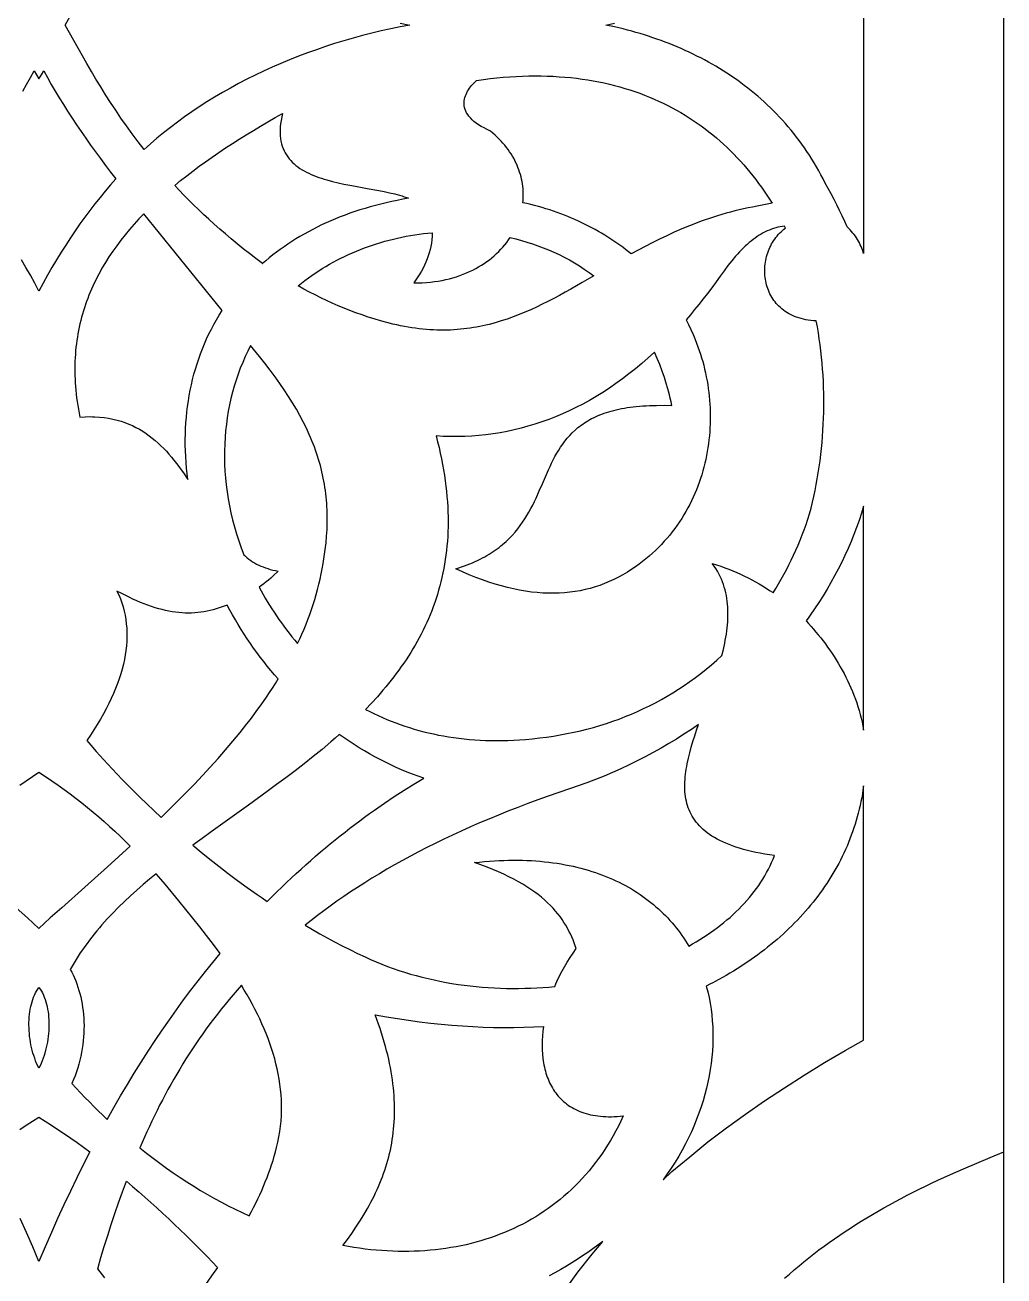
# Model space of a CAD drawing. Extents: x -93 to -15, y -116 to 130.
# Drawn here: x -54.6 to -14.7, y -43.8 to 7.3 of the extents above; entities that cross this region are included whole.
import ezdxf

# ---------------------------------------------------------------- set-up
doc = ezdxf.new("R2010")
doc.units = 0
doc.header["$MEASUREMENT"] = 0
doc.layers.add('LAYER_1', color=18, linetype='CONTINUOUS')

msp = doc.modelspace()

# ---------------------------------------------------------------- linework, layer by layer
at = {"layer": 'LAYER_1'}
for points in [[(-93.406, -115.733), (-14.697, -115.733), (-14.697, 130.253), (-93.406, 130.253)], [(-24.149, -0.01), (-24.754, -0.126), (-24.942, -0.161), (-25.127, -0.198), (-25.31, -0.238), (-25.491, -0.279), (-25.67, -0.323), (-25.847, -0.369), (-26.022, -0.417), (-26.196, -0.467), (-26.367, -0.518), (-26.536, -0.572), (-26.704, -0.627), (-26.87, -0.684), (-27.034, -0.742), (-27.197, -0.802), (-27.518, -0.927), (-27.832, -1.056), (-28.141, -1.191), (-28.444, -1.33), (-28.742, -1.473), (-29.035, -1.619), (-29.324, -1.768), (-29.608, -1.92), (-29.889, -2.073), (-30.003, -1.982), (-30.118, -1.892), (-30.235, -1.804), (-30.354, -1.717), (-30.475, -1.632), (-30.597, -1.549), (-30.72, -1.467), (-30.846, -1.387), (-30.973, -1.308), (-31.101, -1.231), (-31.232, -1.155), (-31.364, -1.081), (-31.497, -1.009), (-31.632, -0.938), (-31.768, -0.87), (-31.906, -0.802), (-32.046, -0.737), (-32.187, -0.674), (-32.33, -0.612), (-32.474, -0.552), (-32.619, -0.494), (-32.766, -0.438), (-32.914, -0.384), (-33.064, -0.331), (-33.215, -0.281), (-33.368, -0.232), (-33.522, -0.186), (-33.677, -0.141), (-33.834, -0.099), (-33.992, -0.059), (-34.151, -0.02), (-34.311, 0.016), (-34.302, 0.112), (-34.297, 0.209), (-34.294, 0.305), (-34.294, 0.402), (-34.298, 0.498), (-34.304, 0.595), (-34.314, 0.692), (-34.328, 0.788), (-34.344, 0.884), (-34.363, 0.98), (-34.386, 1.076), (-34.412, 1.171), (-34.441, 1.266), (-34.474, 1.361), (-34.51, 1.455), (-34.549, 1.549), (-34.591, 1.642), (-34.637, 1.734), (-34.685, 1.826), (-34.738, 1.917), (-34.793, 2.007), (-34.852, 2.096), (-34.914, 2.185), (-34.98, 2.272), (-35.049, 2.359), (-35.121, 2.445), (-35.197, 2.529), (-35.276, 2.612), (-35.359, 2.694), (-35.445, 2.775), (-35.534, 2.855), (-35.627, 2.933), (-35.766, 2.997), (-35.895, 3.063), (-36.013, 3.129), (-36.12, 3.196), (-36.217, 3.264), (-36.304, 3.332), (-36.382, 3.402), (-36.45, 3.471), (-36.51, 3.541), (-36.561, 3.611), (-36.604, 3.682), (-36.639, 3.752), (-36.667, 3.823), (-36.687, 3.893), (-36.7, 3.963), (-36.707, 4.032), (-36.708, 4.101), (-36.703, 4.169), (-36.692, 4.237), (-36.676, 4.304), (-36.655, 4.37), (-36.629, 4.435), (-36.6, 4.499), (-36.566, 4.561), (-36.529, 4.622), (-36.488, 4.682), (-36.445, 4.74), (-36.399, 4.797), (-36.35, 4.851), (-36.3, 4.904), (-36.248, 4.955), (-36.195, 5.004), (-35.919, 5.042), (-35.645, 5.076), (-35.375, 5.105), (-35.108, 5.13), (-34.843, 5.15), (-34.582, 5.166), (-34.323, 5.178), (-34.067, 5.185), (-33.814, 5.188), (-33.564, 5.186), (-33.317, 5.18), (-33.072, 5.17), (-32.83, 5.156), (-32.592, 5.138), (-32.356, 5.116), (-32.123, 5.089), (-31.892, 5.059), (-31.665, 5.025), (-31.44, 4.987), (-31.218, 4.945), (-30.999, 4.899), (-30.783, 4.85), (-30.569, 4.797), (-30.359, 4.74), (-30.151, 4.68), (-29.945, 4.616), (-29.743, 4.549), (-29.543, 4.478), (-29.346, 4.403), (-29.152, 4.326), (-28.961, 4.245), (-28.772, 4.16), (-28.586, 4.073), (-28.403, 3.982), (-28.223, 3.888), (-28.045, 3.791), (-27.87, 3.691), (-27.697, 3.587), (-27.528, 3.481), (-27.361, 3.372), (-27.197, 3.26), (-27.035, 3.145), (-26.876, 3.028), (-26.72, 2.907), (-26.566, 2.784), (-26.416, 2.659), (-26.267, 2.53), (-26.122, 2.399), (-25.979, 2.266), (-25.839, 2.13), (-25.701, 1.991), (-25.566, 1.85), (-25.433, 1.707), (-25.304, 1.562), (-25.177, 1.414), (-25.052, 1.264), (-24.93, 1.112), (-24.811, 0.958), (-24.694, 0.801), (-24.58, 0.643), (-24.468, 0.482), (-24.359, 0.32), (-24.253, 0.156)], [(-44.931, -2.468), (-45.199, -2.265), (-45.459, -2.063), (-45.714, -1.861), (-45.962, -1.66), (-46.204, -1.459), (-46.441, -1.259), (-46.671, -1.059), (-46.896, -0.859), (-47.116, -0.66), (-47.33, -0.461), (-47.539, -0.263), (-47.742, -0.065), (-47.941, 0.132), (-48.135, 0.329), (-48.324, 0.526), (-48.509, 0.722), (-48.267, 0.919), (-48.019, 1.114), (-47.767, 1.307), (-47.51, 1.499), (-47.248, 1.688), (-46.982, 1.876), (-46.712, 2.062), (-46.437, 2.247), (-46.158, 2.429), (-45.876, 2.61), (-45.59, 2.789), (-45.3, 2.966), (-45.007, 3.142), (-44.71, 3.316), (-44.41, 3.488), (-44.108, 3.658), (-44.142, 3.512), (-44.169, 3.371), (-44.189, 3.236), (-44.203, 3.105), (-44.21, 2.979), (-44.211, 2.858), (-44.205, 2.741), (-44.194, 2.629), (-44.176, 2.521), (-44.153, 2.418), (-44.124, 2.319), (-44.09, 2.224), (-44.05, 2.133), (-44.006, 2.046), (-43.956, 1.962), (-43.902, 1.882), (-43.843, 1.806), (-43.78, 1.733), (-43.713, 1.664), (-43.641, 1.598), (-43.566, 1.534), (-43.486, 1.474), (-43.404, 1.417), (-43.317, 1.362), (-43.228, 1.31), (-43.135, 1.261), (-43.04, 1.214), (-42.942, 1.17), (-42.841, 1.127), (-42.738, 1.087), (-42.632, 1.049), (-42.525, 1.012), (-42.415, 0.978), (-42.304, 0.945), (-42.077, 0.884), (-41.845, 0.828), (-41.609, 0.777), (-41.37, 0.729), (-41.131, 0.684), (-40.654, 0.599), (-40.189, 0.515), (-39.964, 0.471), (-39.746, 0.424), (-39.536, 0.374), (-39.336, 0.319), (-39.239, 0.29), (-39.146, 0.26), (-39.056, 0.228), (-38.969, 0.195), (-39.202, 0.154), (-39.433, 0.11), (-39.66, 0.064), (-39.884, 0.014), (-40.104, -0.039), (-40.322, -0.095), (-40.537, -0.154), (-40.748, -0.216), (-40.956, -0.28), (-41.162, -0.347), (-41.364, -0.417), (-41.564, -0.489), (-41.76, -0.564), (-41.953, -0.641), (-42.144, -0.721), (-42.332, -0.802), (-42.517, -0.89), (-42.7, -0.98), (-42.879, -1.073), (-43.056, -1.168), (-43.229, -1.265), (-43.4, -1.364), (-43.567, -1.465), (-43.731, -1.569), (-43.892, -1.674), (-44.05, -1.782), (-44.205, -1.891), (-44.357, -2.003), (-44.505, -2.117), (-44.651, -2.232), (-44.793, -2.349), (-44.931, -2.468), (-44.943, -2.46)], [(-46.58, -4.379), (-49.768, -0.436), (-49.969, -0.647), (-50.163, -0.86), (-50.351, -1.075), (-50.532, -1.293), (-50.707, -1.514), (-50.875, -1.738), (-51.036, -1.964), (-51.19, -2.193), (-51.337, -2.426), (-51.476, -2.661), (-51.543, -2.78), (-51.608, -2.9), (-51.671, -3.02), (-51.733, -3.141), (-51.792, -3.263), (-51.849, -3.386), (-51.904, -3.51), (-51.958, -3.634), (-52.009, -3.759), (-52.058, -3.886), (-52.105, -4.012), (-52.15, -4.14), (-52.193, -4.269), (-52.234, -4.399), (-52.272, -4.529), (-52.309, -4.66), (-52.343, -4.793), (-52.375, -4.926), (-52.405, -5.06), (-52.433, -5.195), (-52.458, -5.33), (-52.481, -5.467), (-52.502, -5.605), (-52.521, -5.744), (-52.537, -5.883), (-52.551, -6.024), (-52.562, -6.165), (-52.572, -6.308), (-52.578, -6.451), (-52.583, -6.596), (-52.584, -6.741), (-52.584, -6.888), (-52.581, -7.035), (-52.575, -7.184), (-52.567, -7.334), (-52.557, -7.484), (-52.543, -7.636), (-52.528, -7.789), (-52.509, -7.942), (-52.489, -8.097), (-52.465, -8.253), (-52.439, -8.41), (-52.41, -8.568), (-52.379, -8.727), (-52.168, -8.716), (-51.963, -8.712), (-51.864, -8.713), (-51.765, -8.717), (-51.573, -8.729), (-51.387, -8.748), (-51.207, -8.775), (-51.032, -8.81), (-50.862, -8.85), (-50.698, -8.898), (-50.539, -8.952), (-50.384, -9.012), (-50.235, -9.078), (-50.09, -9.149), (-49.949, -9.226), (-49.812, -9.308), (-49.68, -9.396), (-49.551, -9.488), (-49.426, -9.584), (-49.305, -9.685), (-49.187, -9.789), (-49.072, -9.898), (-48.96, -10.01), (-48.851, -10.126), (-48.745, -10.244), (-48.641, -10.366), (-48.54, -10.49), (-48.441, -10.617), (-48.344, -10.746), (-48.248, -10.876), (-48.155, -11.009), (-47.972, -11.278), (-48.001, -11.043), (-48.026, -10.808), (-48.046, -10.575), (-48.061, -10.342), (-48.071, -10.109), (-48.077, -9.878), (-48.078, -9.648), (-48.074, -9.419), (-48.066, -9.191), (-48.053, -8.964), (-48.035, -8.739), (-48.013, -8.514), (-47.986, -8.291), (-47.954, -8.07), (-47.918, -7.849), (-47.876, -7.631), (-47.831, -7.414), (-47.78, -7.198), (-47.725, -6.984), (-47.665, -6.772), (-47.6, -6.561), (-47.531, -6.353), (-47.457, -6.146), (-47.378, -5.941), (-47.295, -5.738), (-47.207, -5.538), (-47.114, -5.339), (-47.016, -5.143), (-46.914, -4.948), (-46.807, -4.756), (-46.696, -4.566)], [(-28.236, -8.257), (-28.268, -8.109), (-28.301, -7.963), (-28.336, -7.819), (-28.373, -7.676), (-28.411, -7.535), (-28.452, -7.395), (-28.537, -7.12), (-28.628, -6.851), (-28.725, -6.589), (-28.829, -6.333), (-28.937, -6.083), (-29.196, -6.318), (-29.457, -6.544), (-29.719, -6.761), (-29.983, -6.97), (-30.248, -7.171), (-30.515, -7.363), (-30.783, -7.546), (-31.053, -7.721), (-31.324, -7.888), (-31.596, -8.047), (-31.87, -8.197), (-32.145, -8.339), (-32.421, -8.473), (-32.698, -8.598), (-32.977, -8.715), (-33.256, -8.825), (-33.537, -8.926), (-33.819, -9.019), (-34.101, -9.104), (-34.385, -9.181), (-34.669, -9.251), (-34.955, -9.312), (-35.241, -9.365), (-35.528, -9.411), (-35.816, -9.449), (-36.104, -9.479), (-36.393, -9.501), (-36.683, -9.516), (-36.974, -9.523), (-37.265, -9.523), (-37.556, -9.515), (-37.848, -9.499), (-37.787, -9.735), (-37.73, -9.97), (-37.678, -10.201), (-37.63, -10.43), (-37.585, -10.657), (-37.545, -10.882), (-37.509, -11.104), (-37.477, -11.323), (-37.449, -11.541), (-37.425, -11.756), (-37.405, -11.969), (-37.389, -12.18), (-37.376, -12.388), (-37.367, -12.594), (-37.362, -12.798), (-37.36, -13), (-37.362, -13.2), (-37.368, -13.398), (-37.377, -13.594), (-37.39, -13.788), (-37.406, -13.979), (-37.425, -14.169), (-37.448, -14.357), (-37.474, -14.542), (-37.504, -14.726), (-37.536, -14.908), (-37.572, -15.088), (-37.611, -15.266), (-37.653, -15.443), (-37.698, -15.617), (-37.746, -15.79), (-37.797, -15.961), (-37.851, -16.13), (-37.907, -16.298), (-37.967, -16.464), (-38.029, -16.628), (-38.094, -16.791), (-38.162, -16.952), (-38.233, -17.111), (-38.306, -17.269), (-38.381, -17.426), (-38.459, -17.58), (-38.54, -17.734), (-38.623, -17.886), (-38.708, -18.036), (-38.796, -18.185), (-38.886, -18.333), (-38.978, -18.479), (-39.072, -18.624), (-39.169, -18.767), (-39.268, -18.909), (-39.369, -19.05), (-39.471, -19.19), (-39.576, -19.329), (-39.683, -19.466), (-39.792, -19.602), (-39.902, -19.737), (-40.015, -19.871), (-40.129, -20.004), (-40.245, -20.135), (-40.481, -20.395), (-40.724, -20.651), (-40.555, -20.738), (-40.383, -20.823), (-40.209, -20.904), (-40.034, -20.983), (-39.855, -21.059), (-39.675, -21.132), (-39.493, -21.203), (-39.308, -21.27), (-39.122, -21.334), (-38.933, -21.396), (-38.741, -21.454), (-38.548, -21.509), (-38.353, -21.561), (-38.155, -21.609), (-37.955, -21.655), (-37.753, -21.697), (-37.548, -21.735), (-37.342, -21.771), (-37.133, -21.802), (-36.921, -21.83), (-36.708, -21.855), (-36.492, -21.876), (-36.274, -21.893), (-36.054, -21.907), (-35.831, -21.916), (-35.607, -21.922), (-35.379, -21.924), (-35.15, -21.922), (-34.918, -21.916), (-34.684, -21.906), (-34.448, -21.892), (-34.209, -21.874), (-33.92, -21.848), (-33.633, -21.817), (-33.349, -21.781), (-33.067, -21.739), (-32.788, -21.693), (-32.512, -21.641), (-32.237, -21.585), (-31.965, -21.523), (-31.696, -21.457), (-31.429, -21.385), (-31.165, -21.308), (-30.903, -21.225), (-30.644, -21.138), (-30.387, -21.045), (-30.133, -20.947), (-29.881, -20.844), (-29.632, -20.735), (-29.385, -20.622), (-29.14, -20.502), (-28.899, -20.378), (-28.659, -20.248), (-28.422, -20.113), (-28.188, -19.972), (-27.956, -19.826), (-27.727, -19.674), (-27.501, -19.517), (-27.276, -19.355), (-27.055, -19.187), (-26.836, -19.013), (-26.619, -18.834), (-26.405, -18.649), (-26.194, -18.459), (-26.132, -18.205), (-26.077, -17.953), (-26.053, -17.827), (-26.031, -17.702), (-26.011, -17.577), (-25.993, -17.453), (-25.978, -17.329), (-25.966, -17.205), (-25.956, -17.083), (-25.949, -16.96), (-25.946, -16.839), (-25.945, -16.718), (-25.947, -16.598), (-25.953, -16.479), (-25.962, -16.36), (-25.974, -16.243), (-25.99, -16.126), (-26.01, -16.01), (-26.034, -15.895), (-26.062, -15.781), (-26.094, -15.668), (-26.13, -15.557), (-26.17, -15.446), (-26.215, -15.336), (-26.264, -15.228), (-26.318, -15.12), (-26.377, -15.014), (-26.441, -14.909), (-26.509, -14.806), (-26.583, -14.704), (-26.411, -14.758), (-26.242, -14.815), (-26.076, -14.875), (-25.912, -14.938), (-25.75, -15.003), (-25.59, -15.071), (-25.432, -15.142), (-25.277, -15.215), (-25.124, -15.291), (-24.973, -15.369), (-24.824, -15.45), (-24.676, -15.533), (-24.531, -15.619), (-24.387, -15.706), (-24.246, -15.797), (-24.106, -15.889), (-24.106, -15.899), (-23.991, -15.715), (-23.879, -15.528), (-23.77, -15.339), (-23.664, -15.147), (-23.561, -14.954), (-23.461, -14.758), (-23.363, -14.56), (-23.269, -14.36), (-23.177, -14.158), (-23.088, -13.953), (-23.003, -13.746), (-22.92, -13.538), (-22.839, -13.326), (-22.762, -13.113), (-22.688, -12.897), (-22.616, -12.68), (-22.556, -12.443), (-22.499, -12.205), (-22.445, -11.966), (-22.394, -11.726), (-22.347, -11.484), (-22.303, -11.242), (-22.262, -10.998), (-22.225, -10.753), (-22.191, -10.508), (-22.16, -10.262), (-22.132, -10.015), (-22.108, -9.767), (-22.087, -9.519), (-22.07, -9.27), (-22.056, -9.022), (-22.045, -8.772), (-22.038, -8.523), (-22.034, -8.273), (-22.033, -8.023), (-22.036, -7.773), (-22.043, -7.524), (-22.053, -7.274), (-22.066, -7.025), (-22.083, -6.776), (-22.103, -6.527), (-22.127, -6.279), (-22.155, -6.031), (-22.186, -5.784), (-22.22, -5.537), (-22.258, -5.292), (-22.3, -5.047), (-22.345, -4.803), (-22.456, -4.797), (-22.564, -4.787), (-22.668, -4.774), (-22.77, -4.758), (-22.868, -4.737), (-22.963, -4.714), (-23.056, -4.687), (-23.145, -4.658), (-23.231, -4.625), (-23.313, -4.589), (-23.393, -4.551), (-23.47, -4.509), (-23.544, -4.465), (-23.615, -4.419), (-23.682, -4.37), (-23.747, -4.319), (-23.809, -4.265), (-23.868, -4.21), (-23.924, -4.152), (-23.977, -4.093), (-24.027, -4.031), (-24.074, -3.968), (-24.118, -3.903), (-24.16, -3.837), (-24.198, -3.769), (-24.234, -3.699), (-24.267, -3.629), (-24.297, -3.557), (-24.324, -3.484), (-24.348, -3.411), (-24.37, -3.336), (-24.388, -3.261), (-24.404, -3.185), (-24.418, -3.108), (-24.428, -3.031), (-24.436, -2.953), (-24.441, -2.875), (-24.443, -2.797), (-24.443, -2.719), (-24.44, -2.641), (-24.435, -2.563), (-24.426, -2.485), (-24.415, -2.407), (-24.402, -2.33), (-24.386, -2.254), (-24.367, -2.178), (-24.345, -2.102), (-24.321, -2.027), (-24.295, -1.954), (-24.266, -1.881), (-24.234, -1.809), (-24.2, -1.739), (-24.164, -1.669), (-24.125, -1.602), (-24.083, -1.535), (-24.039, -1.47), (-23.992, -1.407), (-23.943, -1.345), (-23.892, -1.286), (-23.838, -1.228), (-23.782, -1.173), (-23.723, -1.119), (-23.662, -1.068), (-23.599, -1.019), (-23.635, -0.944), (-23.726, -0.955), (-23.817, -0.97), (-23.907, -0.989), (-23.995, -1.011), (-24.083, -1.037), (-24.17, -1.067), (-24.256, -1.099), (-24.341, -1.136), (-24.425, -1.176), (-24.509, -1.219), (-24.592, -1.265), (-24.675, -1.315), (-24.757, -1.368), (-24.838, -1.425), (-24.919, -1.485), (-24.999, -1.548), (-25.079, -1.614), (-25.159, -1.683), (-25.239, -1.756), (-25.318, -1.832), (-25.396, -1.911), (-25.475, -1.993), (-25.554, -2.078), (-25.632, -2.166), (-25.789, -2.351), (-25.945, -2.548), (-26.102, -2.757), (-26.26, -2.977), (-26.432, -3.218), (-26.605, -3.454), (-26.78, -3.685), (-26.955, -3.91), (-27.13, -4.131), (-27.305, -4.347), (-27.479, -4.558), (-27.653, -4.765), (-27.554, -4.957), (-27.459, -5.154), (-27.368, -5.357), (-27.325, -5.46), (-27.284, -5.565), (-27.226, -5.711), (-27.17, -5.859), (-27.117, -6.009), (-27.067, -6.16), (-27.02, -6.311), (-26.976, -6.464), (-26.935, -6.618), (-26.897, -6.773), (-26.861, -6.929), (-26.828, -7.086), (-26.799, -7.244), (-26.772, -7.402), (-26.748, -7.561), (-26.728, -7.72), (-26.71, -7.88), (-26.695, -8.04), (-26.684, -8.201), (-26.675, -8.362), (-26.67, -8.523), (-26.667, -8.685), (-26.668, -8.847), (-26.672, -9.008), (-26.679, -9.17), (-26.689, -9.331), (-26.702, -9.493), (-26.719, -9.654), (-26.738, -9.814), (-26.761, -9.975), (-26.787, -10.135), (-26.817, -10.294), (-26.85, -10.453), (-26.885, -10.611), (-26.925, -10.769), (-26.967, -10.926), (-27.013, -11.082), (-27.063, -11.237), (-27.115, -11.391), (-27.171, -11.544), (-27.231, -11.696), (-27.293, -11.847), (-27.36, -11.996), (-27.429, -12.145), (-27.503, -12.291), (-27.579, -12.437), (-27.659, -12.581), (-27.743, -12.723), (-27.83, -12.864), (-27.921, -13.003), (-28.015, -13.14), (-28.113, -13.275), (-28.215, -13.409), (-28.32, -13.54), (-28.429, -13.67), (-28.541, -13.797), (-28.657, -13.922), (-28.777, -14.045), (-28.9, -14.165), (-29.027, -14.284), (-29.158, -14.399), (-29.293, -14.513), (-29.431, -14.623), (-29.573, -14.731), (-29.719, -14.836), (-29.869, -14.939), (-30.047, -15.053), (-30.228, -15.16), (-30.411, -15.261), (-30.597, -15.354), (-30.786, -15.441), (-30.977, -15.52), (-31.171, -15.593), (-31.368, -15.658), (-31.568, -15.717), (-31.77, -15.768), (-31.976, -15.811), (-32.184, -15.847), (-32.395, -15.876), (-32.61, -15.898), (-32.828, -15.911), (-33.048, -15.917), (-33.272, -15.916), (-33.5, -15.906), (-33.73, -15.889), (-33.964, -15.864), (-34.201, -15.831), (-34.442, -15.789), (-34.686, -15.74), (-34.934, -15.682), (-35.186, -15.617), (-35.441, -15.543), (-35.699, -15.46), (-35.962, -15.369), (-36.228, -15.27), (-36.498, -15.162), (-36.772, -15.046), (-37.05, -14.92), (-36.927, -14.882), (-36.808, -14.841), (-36.692, -14.8), (-36.579, -14.757), (-36.469, -14.713), (-36.361, -14.668), (-36.257, -14.622), (-36.156, -14.574), (-36.057, -14.526), (-35.961, -14.476), (-35.867, -14.425), (-35.776, -14.374), (-35.688, -14.321), (-35.602, -14.267), (-35.519, -14.212), (-35.438, -14.156), (-35.359, -14.1), (-35.283, -14.042), (-35.209, -13.984), (-35.136, -13.924), (-34.998, -13.803), (-34.868, -13.679), (-34.746, -13.553), (-34.631, -13.423), (-34.522, -13.291), (-34.419, -13.157), (-34.323, -13.021), (-34.231, -12.884), (-34.145, -12.744), (-34.063, -12.604), (-33.984, -12.462), (-33.91, -12.319), (-33.839, -12.175), (-33.77, -12.031), (-33.639, -11.743), (-33.514, -11.454), (-33.391, -11.168), (-33.267, -10.886), (-33.203, -10.746), (-33.137, -10.609), (-33.07, -10.473), (-33, -10.339), (-32.926, -10.207), (-32.85, -10.078), (-32.77, -9.952), (-32.685, -9.828), (-32.596, -9.707), (-32.501, -9.59), (-32.401, -9.476), (-32.295, -9.366), (-32.183, -9.259), (-32.063, -9.157), (-32.001, -9.107), (-31.936, -9.059), (-31.87, -9.012), (-31.802, -8.965), (-31.732, -8.92), (-31.659, -8.877), (-31.585, -8.834), (-31.508, -8.793), (-31.429, -8.753), (-31.347, -8.714), (-31.263, -8.677), (-31.177, -8.641), (-31.089, -8.607), (-30.997, -8.573), (-30.903, -8.542), (-30.807, -8.512), (-30.708, -8.483), (-30.606, -8.456), (-30.501, -8.43), (-30.393, -8.406), (-30.283, -8.383), (-30.169, -8.363), (-30.053, -8.343), (-29.933, -8.326), (-29.81, -8.31), (-29.684, -8.296), (-29.555, -8.284), (-29.422, -8.273), (-29.286, -8.265), (-29.147, -8.258), (-28.858, -8.25), (-28.554, -8.249)], [(-31.42, -2.968), (-31.889, -3.243), (-32.356, -3.51), (-32.589, -3.64), (-32.821, -3.767), (-33.054, -3.892), (-33.287, -4.012), (-33.521, -4.129), (-33.755, -4.242), (-33.991, -4.35), (-34.228, -4.453), (-34.466, -4.551), (-34.707, -4.643), (-34.949, -4.729), (-35.194, -4.809), (-35.441, -4.882), (-35.69, -4.948), (-35.816, -4.978), (-35.943, -5.007), (-36.071, -5.033), (-36.199, -5.058), (-36.329, -5.08), (-36.459, -5.1), (-36.59, -5.119), (-36.722, -5.135), (-36.855, -5.149), (-36.989, -5.16), (-37.124, -5.17), (-37.26, -5.177), (-37.398, -5.181), (-37.536, -5.183), (-37.675, -5.183), (-37.816, -5.18), (-37.958, -5.175), (-38.101, -5.167), (-38.246, -5.156), (-38.392, -5.143), (-38.539, -5.127), (-38.687, -5.108), (-38.837, -5.087), (-38.988, -5.062), (-39.141, -5.035), (-39.296, -5.005), (-39.451, -4.971), (-39.609, -4.935), (-39.865, -4.87), (-40.119, -4.801), (-40.372, -4.727), (-40.622, -4.648), (-40.87, -4.565), (-41.117, -4.477), (-41.362, -4.385), (-41.604, -4.288), (-41.845, -4.188), (-42.083, -4.084), (-42.32, -3.975), (-42.555, -3.863), (-42.787, -3.748), (-43.018, -3.629), (-43.246, -3.506), (-43.473, -3.381), (-43.197, -3.156), (-43.06, -3.054), (-42.921, -2.954), (-42.78, -2.857), (-42.637, -2.763), (-42.492, -2.671), (-42.345, -2.582), (-42.196, -2.495), (-42.044, -2.411), (-41.891, -2.329), (-41.737, -2.25), (-41.58, -2.174), (-41.422, -2.1), (-41.262, -2.029), (-41.101, -1.961), (-40.938, -1.895), (-40.774, -1.832), (-40.609, -1.772), (-40.442, -1.715), (-40.274, -1.66), (-40.105, -1.608), (-39.935, -1.559), (-39.763, -1.513), (-39.591, -1.469), (-39.418, -1.429), (-39.244, -1.391), (-39.069, -1.356), (-38.893, -1.324), (-38.717, -1.295), (-38.54, -1.269), (-38.363, -1.245), (-38.185, -1.225), (-38.007, -1.208), (-38.012, -1.352), (-38.024, -1.493), (-38.041, -1.631), (-38.064, -1.765), (-38.093, -1.897), (-38.127, -2.026), (-38.166, -2.154), (-38.211, -2.279), (-38.261, -2.404), (-38.317, -2.527), (-38.377, -2.649), (-38.443, -2.771), (-38.513, -2.892), (-38.589, -3.014), (-38.669, -3.136), (-38.754, -3.259), (-38.581, -3.257), (-38.411, -3.25), (-38.243, -3.239), (-38.079, -3.223), (-37.918, -3.204), (-37.76, -3.18), (-37.606, -3.152), (-37.454, -3.12), (-37.305, -3.085), (-37.16, -3.045), (-37.018, -3.002), (-36.879, -2.956), (-36.744, -2.906), (-36.612, -2.852), (-36.483, -2.795), (-36.357, -2.735), (-36.235, -2.672), (-36.117, -2.605), (-36.001, -2.536), (-35.889, -2.464), (-35.781, -2.389), (-35.676, -2.311), (-35.575, -2.231), (-35.478, -2.148), (-35.384, -2.063), (-35.293, -1.975), (-35.206, -1.885), (-35.123, -1.793), (-35.044, -1.699), (-34.968, -1.603), (-34.896, -1.505), (-34.828, -1.406), (-34.599, -1.461), (-34.371, -1.522), (-34.144, -1.589), (-33.92, -1.66), (-33.697, -1.738), (-33.477, -1.821), (-33.259, -1.909), (-33.043, -2.003), (-32.83, -2.103), (-32.62, -2.209), (-32.412, -2.321), (-32.207, -2.438), (-32.005, -2.562), (-31.807, -2.691), (-31.611, -2.827)], [(-45.413, -5.809), (-45.527, -6.035), (-45.636, -6.264), (-45.738, -6.498), (-45.834, -6.735), (-45.923, -6.976), (-46.007, -7.22), (-46.084, -7.468), (-46.154, -7.719), (-46.217, -7.973), (-46.274, -8.23), (-46.325, -8.49), (-46.368, -8.753), (-46.404, -9.018), (-46.434, -9.285), (-46.456, -9.555), (-46.471, -9.827), (-46.479, -10.101), (-46.48, -10.376), (-46.474, -10.654), (-46.459, -10.932), (-46.438, -11.213), (-46.409, -11.494), (-46.372, -11.777), (-46.327, -12.06), (-46.275, -12.344), (-46.215, -12.629), (-46.147, -12.915), (-46.071, -13.201), (-45.986, -13.487), (-45.894, -13.773), (-45.793, -14.06), (-45.684, -14.346), (-45.619, -14.408), (-45.552, -14.467), (-45.481, -14.524), (-45.408, -14.577), (-45.332, -14.628), (-45.253, -14.676), (-45.17, -14.722), (-45.085, -14.765), (-44.997, -14.805), (-44.905, -14.842), (-44.81, -14.877), (-44.712, -14.91), (-44.611, -14.94), (-44.506, -14.967), (-44.398, -14.992), (-44.287, -15.014), (-44.495, -15.208), (-44.591, -15.294), (-44.684, -15.375), (-44.777, -15.452), (-44.87, -15.526), (-44.967, -15.599), (-45.07, -15.672), (-44.989, -15.819), (-44.906, -15.965), (-44.821, -16.111), (-44.734, -16.256), (-44.644, -16.402), (-44.552, -16.546), (-44.458, -16.691), (-44.361, -16.835), (-44.262, -16.979), (-44.16, -17.122), (-44.056, -17.264), (-43.95, -17.406), (-43.841, -17.548), (-43.729, -17.689), (-43.615, -17.829), (-43.498, -17.969), (-43.407, -17.774), (-43.319, -17.578), (-43.234, -17.381), (-43.153, -17.182), (-43.075, -16.982), (-43.001, -16.781), (-42.93, -16.579), (-42.863, -16.375), (-42.799, -16.17), (-42.739, -15.964), (-42.683, -15.757), (-42.63, -15.549), (-42.58, -15.339), (-42.535, -15.129), (-42.493, -14.917), (-42.454, -14.704), (-42.408, -14.417), (-42.369, -14.135), (-42.338, -13.856), (-42.314, -13.58), (-42.297, -13.308), (-42.288, -13.039), (-42.287, -12.772), (-42.294, -12.508), (-42.301, -12.377), (-42.309, -12.246), (-42.319, -12.116), (-42.332, -11.986), (-42.346, -11.857), (-42.363, -11.728), (-42.381, -11.599), (-42.402, -11.471), (-42.425, -11.343), (-42.45, -11.215), (-42.477, -11.088), (-42.506, -10.96), (-42.537, -10.833), (-42.57, -10.706), (-42.605, -10.58), (-42.643, -10.453), (-42.683, -10.326), (-42.725, -10.2), (-42.769, -10.073), (-42.815, -9.946), (-42.864, -9.819), (-42.915, -9.692), (-42.968, -9.565), (-43.023, -9.438), (-43.14, -9.183), (-43.267, -8.927), (-43.403, -8.669), (-43.548, -8.41), (-43.702, -8.149), (-43.866, -7.887), (-44.04, -7.621), (-44.223, -7.354), (-44.416, -7.083), (-44.619, -6.809), (-44.831, -6.532), (-45.054, -6.252)], [(-20.416, -12.36), (-20.504, -12.652), (-20.6, -12.943), (-20.702, -13.232), (-20.81, -13.52), (-20.925, -13.806), (-21.046, -14.09), (-21.174, -14.372), (-21.308, -14.652), (-21.448, -14.93), (-21.594, -15.206), (-21.746, -15.48), (-21.905, -15.751), (-22.069, -16.02), (-22.239, -16.287), (-22.414, -16.55), (-22.596, -16.811), (-22.652, -16.888), (-22.76, -17.046), (-22.658, -17.155), (-22.557, -17.266), (-22.457, -17.38), (-22.358, -17.496), (-22.26, -17.614), (-22.163, -17.734), (-22.068, -17.857), (-21.974, -17.981), (-21.881, -18.108), (-21.791, -18.237), (-21.702, -18.367), (-21.614, -18.5), (-21.529, -18.635), (-21.446, -18.771), (-21.365, -18.91), (-21.286, -19.05), (-21.21, -19.191), (-21.136, -19.335), (-21.064, -19.48), (-20.996, -19.627), (-20.93, -19.775), (-20.867, -19.925), (-20.806, -20.076), (-20.749, -20.229), (-20.695, -20.383), (-20.645, -20.539), (-20.598, -20.696), (-20.554, -20.854), (-20.514, -21.013), (-20.477, -21.173), (-20.444, -21.335), (-20.416, -21.498)], [(-49.067, -25.056), (-48.719, -24.719), (-48.376, -24.379), (-48.037, -24.038), (-47.705, -23.696), (-47.378, -23.351), (-47.057, -23.005), (-46.744, -22.657), (-46.437, -22.306), (-46.138, -21.954), (-45.846, -21.598), (-45.704, -21.42), (-45.563, -21.24), (-45.425, -21.061), (-45.289, -20.88), (-45.155, -20.699), (-45.024, -20.517), (-44.895, -20.334), (-44.768, -20.151), (-44.644, -19.966), (-44.522, -19.781), (-44.403, -19.596), (-44.287, -19.409), (-44.44, -19.236), (-44.589, -19.061), (-44.736, -18.884), (-44.88, -18.704), (-45.02, -18.522), (-45.158, -18.338), (-45.292, -18.151), (-45.424, -17.963), (-45.552, -17.773), (-45.677, -17.581), (-45.799, -17.387), (-45.918, -17.192), (-46.034, -16.995), (-46.148, -16.797), (-46.258, -16.598), (-46.365, -16.398), (-46.457, -16.426), (-46.579, -16.472), (-46.701, -16.515), (-46.823, -16.554), (-46.946, -16.589), (-47.069, -16.62), (-47.192, -16.647), (-47.316, -16.67), (-47.441, -16.689), (-47.567, -16.704), (-47.693, -16.714), (-47.82, -16.721), (-47.949, -16.723), (-48.078, -16.721), (-48.209, -16.714), (-48.341, -16.704), (-48.474, -16.689), (-48.609, -16.669), (-48.745, -16.645), (-48.883, -16.617), (-49.022, -16.584), (-49.164, -16.547), (-49.307, -16.505), (-49.453, -16.458), (-49.6, -16.407), (-49.749, -16.351), (-49.901, -16.29), (-50.055, -16.224), (-50.212, -16.154), (-50.371, -16.079), (-50.532, -15.998), (-50.696, -15.913), (-50.864, -15.823), (-50.791, -15.983), (-50.725, -16.145), (-50.667, -16.309), (-50.616, -16.475), (-50.572, -16.643), (-50.535, -16.813), (-50.505, -16.985), (-50.483, -17.159), (-50.467, -17.335), (-50.459, -17.513), (-50.458, -17.693), (-50.464, -17.875), (-50.478, -18.058), (-50.498, -18.244), (-50.526, -18.432), (-50.561, -18.622), (-50.603, -18.814), (-50.652, -19.007), (-50.709, -19.203), (-50.772, -19.401), (-50.843, -19.6), (-50.921, -19.802), (-51.006, -20.005), (-51.099, -20.211), (-51.198, -20.418), (-51.305, -20.627), (-51.419, -20.838), (-51.54, -21.051), (-51.669, -21.266), (-51.804, -21.483), (-51.947, -21.701), (-52.097, -21.922), (-51.936, -22.111), (-51.709, -22.372), (-51.416, -22.697), (-51.062, -23.079), (-50.862, -23.291), (-50.647, -23.514), (-50.418, -23.748), (-50.175, -23.992), (-49.918, -24.246), (-49.648, -24.509), (-49.364, -24.779)], [(-27.141, -21.263), (-27.439, -21.467), (-27.741, -21.666), (-28.048, -21.86), (-28.36, -22.049), (-28.675, -22.233), (-28.995, -22.412), (-29.32, -22.585), (-29.648, -22.753), (-29.98, -22.916), (-30.317, -23.073), (-30.657, -23.225), (-31.001, -23.371), (-31.348, -23.512), (-31.699, -23.646), (-32.054, -23.775), (-32.412, -23.898), (-32.847, -24.045), (-33.275, -24.193), (-33.695, -24.343), (-34.109, -24.496), (-34.516, -24.65), (-34.917, -24.806), (-35.31, -24.964), (-35.697, -25.123), (-36.078, -25.285), (-36.452, -25.448), (-36.82, -25.613), (-37.181, -25.78), (-37.537, -25.948), (-37.886, -26.118), (-38.229, -26.29), (-38.566, -26.464), (-38.897, -26.639), (-39.222, -26.816), (-39.541, -26.995), (-39.855, -27.175), (-40.162, -27.357), (-40.465, -27.54), (-40.761, -27.725), (-41.052, -27.912), (-41.338, -28.1), (-41.618, -28.29), (-41.893, -28.481), (-42.163, -28.674), (-42.428, -28.868), (-42.687, -29.064), (-42.942, -29.261), (-43.191, -29.46), (-42.896, -29.635), (-42.597, -29.806), (-42.296, -29.973), (-41.991, -30.137), (-41.684, -30.296), (-41.373, -30.452), (-41.06, -30.603), (-40.745, -30.75), (-40.52, -30.852), (-40.294, -30.95), (-40.065, -31.044), (-39.834, -31.133), (-39.602, -31.218), (-39.368, -31.298), (-39.132, -31.374), (-38.895, -31.446), (-38.656, -31.513), (-38.416, -31.576), (-38.175, -31.635), (-37.933, -31.69), (-37.69, -31.74), (-37.445, -31.786), (-37.201, -31.829), (-36.955, -31.867), (-36.709, -31.901), (-36.462, -31.931), (-36.215, -31.957), (-35.967, -31.98), (-35.72, -31.998), (-35.472, -32.013), (-35.224, -32.023), (-34.977, -32.03), (-34.729, -32.034), (-34.482, -32.033), (-34.236, -32.029), (-33.989, -32.021), (-33.744, -32.01), (-33.499, -31.995), (-33.254, -31.977), (-33.011, -31.955), (-32.968, -31.851), (-32.923, -31.748), (-32.828, -31.545), (-32.726, -31.346), (-32.617, -31.151), (-32.503, -30.96), (-32.384, -30.772), (-32.26, -30.589), (-32.131, -30.411), (-32.173, -30.29), (-32.217, -30.169), (-32.265, -30.049), (-32.316, -29.93), (-32.371, -29.81), (-32.429, -29.692), (-32.493, -29.573), (-32.56, -29.456), (-32.633, -29.338), (-32.71, -29.222), (-32.793, -29.106), (-32.882, -28.991), (-32.976, -28.877), (-33.077, -28.763), (-33.184, -28.65), (-33.299, -28.539), (-33.42, -28.428), (-33.549, -28.318), (-33.685, -28.209), (-33.829, -28.101), (-33.982, -27.994), (-34.142, -27.888), (-34.312, -27.784), (-34.491, -27.68), (-34.679, -27.578), (-34.877, -27.477), (-35.085, -27.377), (-35.303, -27.279), (-35.531, -27.182), (-35.77, -27.086), (-36.02, -26.992), (-36.282, -26.9), (-36.077, -26.878), (-35.873, -26.858), (-35.672, -26.842), (-35.474, -26.828), (-35.277, -26.818), (-35.083, -26.81), (-34.89, -26.805), (-34.7, -26.803), (-34.512, -26.804), (-34.326, -26.807), (-34.142, -26.813), (-33.961, -26.822), (-33.781, -26.833), (-33.604, -26.847), (-33.429, -26.864), (-33.256, -26.883), (-33.086, -26.905), (-32.917, -26.929), (-32.751, -26.956), (-32.586, -26.986), (-32.424, -27.017), (-32.265, -27.052), (-32.107, -27.088), (-31.952, -27.127), (-31.798, -27.168), (-31.647, -27.212), (-31.498, -27.258), (-31.352, -27.306), (-31.207, -27.356), (-31.065, -27.409), (-30.925, -27.463), (-30.787, -27.52), (-30.651, -27.579), (-30.518, -27.64), (-30.386, -27.703), (-30.257, -27.768), (-30.13, -27.836), (-30.006, -27.905), (-29.883, -27.976), (-29.763, -28.049), (-29.645, -28.124), (-29.529, -28.2), (-29.415, -28.279), (-29.304, -28.359), (-29.195, -28.442), (-29.088, -28.526), (-28.983, -28.611), (-28.881, -28.699), (-28.78, -28.788), (-28.682, -28.878), (-28.587, -28.971), (-28.493, -29.065), (-28.402, -29.16), (-28.313, -29.257), (-28.226, -29.356), (-28.141, -29.456), (-28.059, -29.558), (-27.979, -29.661), (-27.901, -29.765), (-27.825, -29.871), (-27.752, -29.978), (-27.681, -30.086), (-27.612, -30.196), (-27.545, -30.307), (-27.39, -30.22), (-27.238, -30.13), (-27.088, -30.039), (-26.941, -29.946), (-26.796, -29.851), (-26.654, -29.754), (-26.515, -29.655), (-26.378, -29.554), (-26.245, -29.452), (-26.114, -29.348), (-25.986, -29.242), (-25.861, -29.134), (-25.738, -29.024), (-25.619, -28.913), (-25.503, -28.8), (-25.39, -28.685), (-25.281, -28.568), (-25.174, -28.45), (-25.071, -28.33), (-24.971, -28.208), (-24.874, -28.084), (-24.781, -27.959), (-24.692, -27.832), (-24.606, -27.704), (-24.523, -27.574), (-24.444, -27.442), (-24.369, -27.308), (-24.297, -27.173), (-24.23, -27.037), (-24.166, -26.899), (-24.106, -26.759), (-24.049, -26.617), (-24.25, -26.588), (-24.444, -26.556), (-24.632, -26.521), (-24.813, -26.485), (-24.987, -26.446), (-25.154, -26.405), (-25.316, -26.362), (-25.471, -26.316), (-25.62, -26.269), (-25.762, -26.219), (-25.899, -26.168), (-26.03, -26.114), (-26.155, -26.059), (-26.275, -26.001), (-26.389, -25.942), (-26.497, -25.88), (-26.6, -25.817), (-26.698, -25.752), (-26.791, -25.685), (-26.878, -25.617), (-26.96, -25.546), (-27.038, -25.474), (-27.111, -25.4), (-27.179, -25.325), (-27.242, -25.248), (-27.301, -25.169), (-27.355, -25.088), (-27.405, -25.006), (-27.451, -24.923), (-27.493, -24.838), (-27.531, -24.752), (-27.564, -24.664), (-27.594, -24.575), (-27.62, -24.484), (-27.643, -24.392), (-27.662, -24.299), (-27.677, -24.204), (-27.689, -24.108), (-27.698, -24.011), (-27.704, -23.912), (-27.706, -23.813), (-27.706, -23.712), (-27.703, -23.61), (-27.697, -23.507), (-27.688, -23.403), (-27.677, -23.298), (-27.663, -23.192), (-27.647, -23.085), (-27.628, -22.977), (-27.607, -22.868), (-27.56, -22.648), (-27.505, -22.424), (-27.442, -22.197), (-27.374, -21.967), (-27.301, -21.735), (-27.223, -21.5)], [(-41.799, -21.678), (-41.972, -21.831), (-42.147, -21.982), (-42.502, -22.282), (-42.863, -22.577), (-43.23, -22.868), (-43.601, -23.155), (-43.975, -23.439), (-44.353, -23.721), (-44.733, -24), (-45.497, -24.552), (-46.262, -25.1), (-47.02, -25.646), (-47.395, -25.92), (-47.767, -26.194), (-47.427, -26.478), (-47.075, -26.765), (-46.711, -27.053), (-46.336, -27.341), (-45.951, -27.63), (-45.556, -27.917), (-45.151, -28.201), (-44.945, -28.342), (-44.737, -28.482), (-44.541, -28.286), (-44.344, -28.092), (-44.147, -27.901), (-43.95, -27.713), (-43.752, -27.527), (-43.554, -27.344), (-43.356, -27.164), (-43.158, -26.986), (-42.96, -26.811), (-42.761, -26.638), (-42.562, -26.468), (-42.363, -26.3), (-42.164, -26.135), (-41.964, -25.972), (-41.764, -25.812), (-41.564, -25.655), (-41.364, -25.5), (-41.164, -25.347), (-40.964, -25.197), (-40.763, -25.049), (-40.563, -24.903), (-40.362, -24.76), (-39.96, -24.481), (-39.558, -24.211), (-39.155, -23.95), (-38.753, -23.699), (-38.35, -23.456), (-38.578, -23.378), (-38.805, -23.295), (-39.031, -23.206), (-39.254, -23.113), (-39.476, -23.016), (-39.697, -22.914), (-39.915, -22.808), (-40.132, -22.697), (-40.347, -22.583), (-40.56, -22.464), (-40.772, -22.342), (-40.981, -22.216), (-41.188, -22.087), (-41.394, -21.954), (-41.598, -21.817)], [(-20.416, -23.775), (-20.438, -23.936), (-20.464, -24.096), (-20.492, -24.255), (-20.522, -24.413), (-20.556, -24.57), (-20.592, -24.726), (-20.63, -24.881), (-20.671, -25.035), (-20.715, -25.188), (-20.761, -25.339), (-20.81, -25.49), (-20.861, -25.64), (-20.915, -25.788), (-20.971, -25.935), (-21.029, -26.082), (-21.09, -26.227), (-21.154, -26.371), (-21.219, -26.514), (-21.287, -26.656), (-21.358, -26.797), (-21.43, -26.936), (-21.506, -27.075), (-21.583, -27.212), (-21.662, -27.348), (-21.744, -27.483), (-21.828, -27.617), (-21.914, -27.749), (-22.003, -27.881), (-22.093, -28.011), (-22.186, -28.14), (-22.281, -28.268), (-22.378, -28.394), (-22.477, -28.52), (-22.578, -28.644), (-22.681, -28.766), (-22.786, -28.888), (-22.893, -29.008), (-23.002, -29.128), (-23.113, -29.245), (-23.226, -29.362), (-23.341, -29.477), (-23.458, -29.591), (-23.577, -29.704), (-23.697, -29.815), (-23.82, -29.925), (-23.944, -30.034), (-24.07, -30.141), (-24.198, -30.247), (-24.327, -30.352), (-24.459, -30.456), (-24.592, -30.558), (-24.727, -30.658), (-24.863, -30.757), (-25.001, -30.855), (-25.141, -30.952), (-25.282, -31.047), (-25.426, -31.141), (-25.57, -31.233), (-25.716, -31.324), (-25.864, -31.413), (-26.013, -31.501), (-26.164, -31.588), (-26.47, -31.757), (-26.567, -31.801), (-26.657, -31.847), (-26.829, -31.944), (-26.77, -32.173), (-26.718, -32.405), (-26.674, -32.64), (-26.637, -32.877), (-26.607, -33.116), (-26.584, -33.357), (-26.569, -33.6), (-26.561, -33.845), (-26.56, -34.092), (-26.567, -34.34), (-26.581, -34.59), (-26.602, -34.84), (-26.631, -35.092), (-26.667, -35.344), (-26.71, -35.597), (-26.761, -35.851), (-26.82, -36.104), (-26.885, -36.358), (-26.959, -36.612), (-27.039, -36.866), (-27.127, -37.12), (-27.223, -37.373), (-27.326, -37.625), (-27.437, -37.877), (-27.555, -38.128), (-27.681, -38.377), (-27.814, -38.626), (-27.955, -38.873), (-28.103, -39.118), (-28.259, -39.361), (-28.423, -39.603), (-28.594, -39.843), (-28.231, -39.503), (-27.494, -38.9), (-26.772, -38.297), (-26.01, -37.714), (-25.237, -37.158), (-24.454, -36.613), (-23.64, -36.086), (-22.841, -35.569), (-22.012, -35.06), (-21.163, -34.562), (-20.416, -34.147)], [(-49.272, -27.353), (-49.54, -27.576), (-49.803, -27.801), (-50.061, -28.027), (-50.314, -28.256), (-50.56, -28.488), (-50.8, -28.722), (-51.033, -28.959), (-51.26, -29.199), (-51.37, -29.32), (-51.478, -29.442), (-51.584, -29.565), (-51.689, -29.689), (-51.791, -29.814), (-51.891, -29.94), (-51.989, -30.067), (-52.085, -30.195), (-52.179, -30.324), (-52.27, -30.454), (-52.359, -30.585), (-52.446, -30.717), (-52.53, -30.85), (-52.612, -30.985), (-52.691, -31.121), (-52.767, -31.258), (-52.708, -31.37), (-52.651, -31.485), (-52.598, -31.604), (-52.548, -31.727), (-52.5, -31.852), (-52.456, -31.981), (-52.416, -32.112), (-52.379, -32.246), (-52.345, -32.382), (-52.315, -32.521), (-52.288, -32.663), (-52.265, -32.806), (-52.246, -32.952), (-52.231, -33.099), (-52.219, -33.248), (-52.212, -33.398), (-52.209, -33.55), (-52.21, -33.704), (-52.215, -33.858), (-52.224, -34.014), (-52.238, -34.17), (-52.257, -34.327), (-52.279, -34.485), (-52.307, -34.643), (-52.339, -34.801), (-52.376, -34.96), (-52.417, -35.119), (-52.464, -35.277), (-52.516, -35.435), (-52.572, -35.593), (-52.634, -35.751), (-52.701, -35.907), (-52.526, -36.1), (-52.349, -36.29), (-52.171, -36.477), (-51.991, -36.662), (-51.811, -36.844), (-51.629, -37.024), (-51.447, -37.201), (-51.263, -37.375), (-50.99, -36.891), (-50.715, -36.415), (-50.437, -35.947), (-50.157, -35.488), (-49.875, -35.037), (-49.591, -34.595), (-49.306, -34.16), (-49.018, -33.734), (-48.728, -33.316), (-48.437, -32.906), (-48.145, -32.503), (-47.85, -32.109), (-47.555, -31.722), (-47.258, -31.343), (-46.96, -30.972), (-46.661, -30.608), (-46.931, -30.243), (-47.207, -29.88), (-47.486, -29.521), (-47.768, -29.165), (-48.052, -28.814), (-48.336, -28.466), (-48.898, -27.786), (-49.081, -27.572)], [(-54.047, -35.286), (-54.095, -35.189), (-54.14, -35.09), (-54.182, -34.987), (-54.221, -34.883), (-54.257, -34.776), (-54.291, -34.668), (-54.321, -34.557), (-54.348, -34.446), (-54.372, -34.333), (-54.393, -34.22), (-54.411, -34.105), (-54.426, -33.991), (-54.437, -33.876), (-54.446, -33.762), (-54.452, -33.647), (-54.454, -33.533), (-54.453, -33.421), (-54.449, -33.309), (-54.442, -33.198), (-54.431, -33.089), (-54.417, -32.982), (-54.4, -32.877), (-54.38, -32.774), (-54.356, -32.674), (-54.33, -32.576), (-54.299, -32.482), (-54.266, -32.39), (-54.229, -32.303), (-54.188, -32.219), (-54.145, -32.139), (-54.098, -32.063), (-54.047, -31.991), (-53.996, -32.063), (-53.949, -32.139), (-53.906, -32.219), (-53.865, -32.303), (-53.828, -32.39), (-53.795, -32.482), (-53.764, -32.576), (-53.738, -32.674), (-53.714, -32.774), (-53.694, -32.877), (-53.677, -32.982), (-53.663, -33.089), (-53.652, -33.198), (-53.645, -33.309), (-53.641, -33.421), (-53.64, -33.533), (-53.642, -33.647), (-53.648, -33.762), (-53.657, -33.876), (-53.668, -33.991), (-53.683, -34.105), (-53.701, -34.22), (-53.722, -34.333), (-53.746, -34.446), (-53.773, -34.557), (-53.803, -34.668), (-53.837, -34.776), (-53.873, -34.883), (-53.912, -34.987), (-53.954, -35.09), (-53.999, -35.189)], [(-45.786, -31.907), (-45.958, -32.101), (-46.127, -32.296), (-46.293, -32.491), (-46.455, -32.687), (-46.615, -32.885), (-46.771, -33.083), (-46.925, -33.282), (-47.075, -33.482), (-47.223, -33.683), (-47.368, -33.885), (-47.51, -34.087), (-47.649, -34.291), (-47.786, -34.495), (-47.92, -34.701), (-48.051, -34.907), (-48.18, -35.114), (-48.306, -35.322), (-48.43, -35.53), (-48.551, -35.74), (-48.67, -35.95), (-48.787, -36.161), (-48.901, -36.373), (-49.014, -36.585), (-49.124, -36.799), (-49.232, -37.013), (-49.338, -37.228), (-49.441, -37.443), (-49.543, -37.66), (-49.643, -37.877), (-49.741, -38.095), (-49.932, -38.533), (-49.662, -38.749), (-49.39, -38.959), (-49.116, -39.164), (-48.842, -39.363), (-48.566, -39.556), (-48.289, -39.743), (-48.011, -39.925), (-47.732, -40.101), (-47.452, -40.272), (-47.171, -40.436), (-46.89, -40.596), (-46.607, -40.749), (-46.325, -40.897), (-46.042, -41.04), (-45.758, -41.177), (-45.474, -41.308), (-45.382, -41.137), (-45.293, -40.965), (-45.206, -40.793), (-45.122, -40.621), (-45.041, -40.448), (-44.962, -40.274), (-44.886, -40.101), (-44.814, -39.927), (-44.744, -39.752), (-44.678, -39.578), (-44.615, -39.403), (-44.556, -39.227), (-44.5, -39.052), (-44.447, -38.876), (-44.398, -38.7), (-44.353, -38.523), (-44.302, -38.304), (-44.258, -38.086), (-44.222, -37.868), (-44.193, -37.651), (-44.172, -37.434), (-44.158, -37.219), (-44.151, -37.004), (-44.151, -36.79), (-44.158, -36.576), (-44.171, -36.364), (-44.191, -36.152), (-44.216, -35.941), (-44.248, -35.731), (-44.286, -35.522), (-44.33, -35.314), (-44.379, -35.106), (-44.433, -34.899), (-44.493, -34.694), (-44.558, -34.489), (-44.627, -34.285), (-44.702, -34.081), (-44.781, -33.879), (-44.864, -33.678), (-44.952, -33.477), (-45.044, -33.278), (-45.139, -33.079), (-45.239, -32.881), (-45.342, -32.685), (-45.448, -32.489), (-45.558, -32.294), (-45.671, -32.1)], [(-30.217, -37.234), (-30.314, -37.443), (-30.416, -37.648), (-30.521, -37.848), (-30.629, -38.045), (-30.74, -38.237), (-30.855, -38.426), (-30.974, -38.61), (-31.095, -38.79), (-31.22, -38.967), (-31.348, -39.139), (-31.479, -39.307), (-31.613, -39.471), (-31.75, -39.631), (-31.89, -39.787), (-32.033, -39.939), (-32.179, -40.087), (-32.328, -40.231), (-32.479, -40.371), (-32.634, -40.506), (-32.791, -40.638), (-32.95, -40.766), (-33.112, -40.89), (-33.277, -41.01), (-33.444, -41.125), (-33.614, -41.237), (-33.786, -41.345), (-33.961, -41.449), (-34.138, -41.549), (-34.317, -41.644), (-34.498, -41.736), (-34.682, -41.824), (-34.867, -41.908), (-35.055, -41.988), (-35.245, -42.064), (-35.437, -42.136), (-35.63, -42.204), (-35.826, -42.268), (-36.024, -42.329), (-36.223, -42.385), (-36.424, -42.437), (-36.627, -42.486), (-36.831, -42.53), (-37.037, -42.571), (-37.245, -42.607), (-37.454, -42.64), (-37.665, -42.669), (-37.877, -42.694), (-38.09, -42.715), (-38.305, -42.732), (-38.521, -42.745), (-38.738, -42.754), (-38.957, -42.76), (-39.177, -42.761), (-39.397, -42.759), (-39.619, -42.753), (-39.842, -42.743), (-40.066, -42.729), (-40.291, -42.711), (-40.516, -42.69), (-40.743, -42.664), (-40.97, -42.635), (-41.198, -42.602), (-41.427, -42.565), (-41.656, -42.524), (-41.469, -42.274), (-41.289, -42.024), (-41.117, -41.773), (-40.953, -41.521), (-40.797, -41.268), (-40.648, -41.014), (-40.577, -40.886), (-40.508, -40.758), (-40.442, -40.63), (-40.377, -40.501), (-40.315, -40.371), (-40.254, -40.241), (-40.197, -40.11), (-40.141, -39.979), (-40.088, -39.847), (-40.036, -39.714), (-39.988, -39.581), (-39.941, -39.447), (-39.897, -39.312), (-39.856, -39.176), (-39.817, -39.04), (-39.78, -38.902), (-39.746, -38.764), (-39.715, -38.625), (-39.686, -38.484), (-39.659, -38.343), (-39.635, -38.201), (-39.614, -38.058), (-39.596, -37.913), (-39.58, -37.768), (-39.567, -37.621), (-39.556, -37.473), (-39.549, -37.324), (-39.544, -37.174), (-39.542, -37.022), (-39.542, -36.87), (-39.546, -36.715), (-39.553, -36.56), (-39.562, -36.403), (-39.575, -36.244), (-39.59, -36.084), (-39.608, -35.923), (-39.63, -35.76), (-39.654, -35.596), (-39.682, -35.43), (-39.712, -35.262), (-39.746, -35.093), (-39.783, -34.922), (-39.823, -34.749), (-39.866, -34.574), (-39.912, -34.398), (-39.962, -34.22), (-40.015, -34.04), (-40.072, -33.858), (-40.131, -33.675), (-40.194, -33.489), (-40.261, -33.302), (-40.33, -33.112), (-39.874, -33.193), (-39.421, -33.267), (-38.971, -33.334), (-38.525, -33.394), (-38.082, -33.447), (-37.643, -33.494), (-37.208, -33.533), (-36.776, -33.566), (-36.348, -33.591), (-35.924, -33.61), (-35.504, -33.623), (-35.088, -33.628), (-34.676, -33.627), (-34.269, -33.619), (-33.865, -33.604), (-33.467, -33.582), (-33.492, -33.776), (-33.51, -33.968), (-33.521, -34.158), (-33.525, -34.346), (-33.521, -34.532), (-33.511, -34.714), (-33.492, -34.893), (-33.48, -34.981), (-33.466, -35.069), (-33.451, -35.155), (-33.433, -35.24), (-33.413, -35.324), (-33.391, -35.407), (-33.367, -35.489), (-33.342, -35.57), (-33.314, -35.649), (-33.284, -35.727), (-33.252, -35.804), (-33.218, -35.879), (-33.181, -35.952), (-33.143, -36.025), (-33.103, -36.095), (-33.06, -36.164), (-33.015, -36.232), (-32.968, -36.297), (-32.919, -36.361), (-32.868, -36.424), (-32.814, -36.484), (-32.758, -36.542), (-32.7, -36.599), (-32.64, -36.654), (-32.577, -36.706), (-32.512, -36.757), (-32.445, -36.805), (-32.375, -36.851), (-32.303, -36.895), (-32.229, -36.937), (-32.152, -36.977), (-32.073, -37.014), (-31.991, -37.049), (-31.907, -37.081), (-31.821, -37.111), (-31.732, -37.139), (-31.64, -37.164), (-31.546, -37.186), (-31.45, -37.206), (-31.35, -37.223), (-31.249, -37.237), (-31.145, -37.248), (-31.038, -37.257), (-30.928, -37.263), (-30.817, -37.265), (-30.702, -37.265), (-30.585, -37.262), (-30.465, -37.256), (-30.342, -37.246)]]:
    msp.add_lwpolyline(points, close=True, dxfattribs=at)
for points in [[(-23.637, -43.856), (-23.442, -43.683), (-23.246, -43.512), (-23.047, -43.345), (-22.847, -43.18), (-22.644, -43.018), (-22.44, -42.858), (-22.234, -42.701), (-22.025, -42.546), (-21.815, -42.393), (-21.602, -42.243), (-21.387, -42.095), (-21.17, -41.949), (-20.951, -41.806), (-20.729, -41.664), (-20.506, -41.525), (-20.28, -41.387), (-20.052, -41.251), (-19.821, -41.117), (-19.588, -40.985), (-19.353, -40.854), (-19.115, -40.725), (-18.875, -40.597), (-18.633, -40.471), (-18.388, -40.346), (-18.141, -40.222), (-17.891, -40.1), (-17.639, -39.979), (-17.384, -39.859), (-16.866, -39.622), (-16.338, -39.388), (-15.799, -39.158), (-15.249, -38.931), (-14.688, -38.705), (-14.688, 7.263), (-14.688, 53.231)], [(-20.416, 16.581), (-20.416, 7.263), (-20.416, -2.055), (-20.437, -1.983), (-20.461, -1.911), (-20.487, -1.839), (-20.517, -1.768), (-20.548, -1.697), (-20.583, -1.627), (-20.62, -1.557), (-20.66, -1.489), (-20.703, -1.421), (-20.749, -1.353), (-20.798, -1.287), (-20.849, -1.222), (-20.904, -1.158), (-20.962, -1.095), (-21.022, -1.033), (-21.086, -0.973), (-21.184, -0.747), (-21.286, -0.521), (-21.391, -0.296), (-21.501, -0.071), (-21.614, 0.152), (-21.731, 0.375), (-21.852, 0.596), (-21.977, 0.815), (-22.063, 0.984), (-22.151, 1.151), (-22.242, 1.316), (-22.335, 1.478), (-22.429, 1.638), (-22.526, 1.795), (-22.625, 1.95), (-22.726, 2.103), (-22.829, 2.254), (-22.934, 2.402), (-23.041, 2.549), (-23.15, 2.693), (-23.261, 2.834), (-23.374, 2.974), (-23.488, 3.111), (-23.605, 3.246), (-23.723, 3.378), (-23.843, 3.509), (-23.965, 3.637), (-24.089, 3.763), (-24.214, 3.887), (-24.342, 4.009), (-24.47, 4.129), (-24.601, 4.246), (-24.733, 4.361), (-24.867, 4.474), (-25.002, 4.585), (-25.139, 4.694), (-25.278, 4.801), (-25.418, 4.906), (-25.559, 5.008), (-25.703, 5.109), (-25.847, 5.207), (-25.993, 5.303), (-26.141, 5.397), (-26.289, 5.489), (-26.44, 5.579), (-26.591, 5.668), (-26.744, 5.753), (-26.898, 5.837), (-27.054, 5.919), (-27.211, 5.999), (-27.369, 6.077), (-27.528, 6.153), (-27.688, 6.227), (-27.85, 6.299), (-28.012, 6.369), (-28.176, 6.437), (-28.341, 6.503), (-28.507, 6.567), (-28.675, 6.629), (-28.843, 6.689), (-29.012, 6.747), (-29.182, 6.804), (-29.353, 6.858), (-29.525, 6.911), (-29.698, 6.961), (-29.872, 7.01), (-30.047, 7.057), (-30.223, 7.102), (-30.576, 7.186), (-30.933, 7.263), (-30.576, 7.34)], [(-39.312, 7.337), (-38.923, 7.263), (-39.312, 7.189), (-39.699, 7.109), (-40.085, 7.023), (-40.47, 6.931), (-40.852, 6.833), (-41.233, 6.729), (-41.611, 6.62), (-41.987, 6.504), (-42.36, 6.383), (-42.731, 6.256), (-43.098, 6.124), (-43.463, 5.986), (-43.823, 5.843), (-44.18, 5.694), (-44.534, 5.54), (-44.883, 5.381), (-45.228, 5.217), (-45.568, 5.048), (-45.904, 4.873), (-46.235, 4.694), (-46.561, 4.51), (-46.881, 4.321), (-47.197, 4.127), (-47.506, 3.928), (-47.81, 3.725), (-48.107, 3.518), (-48.399, 3.306), (-48.684, 3.089), (-48.962, 2.868), (-49.233, 2.643), (-49.497, 2.414), (-49.627, 2.297), (-49.754, 2.18), (-50.004, 2.503), (-50.245, 2.824), (-50.477, 3.145), (-50.701, 3.466), (-50.917, 3.785), (-51.127, 4.104), (-51.33, 4.422), (-51.527, 4.739), (-51.72, 5.056), (-51.908, 5.373), (-52.092, 5.689), (-52.273, 6.004), (-52.627, 6.634), (-52.974, 7.263), (-52.627, 7.892)], [(-54.708, 4.568), (-54.548, 4.843), (-54.393, 5.117), (-54.243, 5.391), (-54.146, 5.226), (-54.047, 5.062), (-53.948, 5.226), (-53.851, 5.391), (-53.701, 5.117), (-53.546, 4.843), (-53.386, 4.568), (-53.221, 4.294), (-53.051, 4.019), (-52.877, 3.745), (-52.698, 3.47), (-52.514, 3.195), (-52.327, 2.919), (-52.135, 2.644), (-51.94, 2.368), (-51.741, 2.092), (-51.538, 1.816), (-51.332, 1.539), (-51.122, 1.263), (-50.91, 0.986), (-51.127, 0.74), (-51.342, 0.489), (-51.553, 0.232), (-51.763, -0.029), (-51.969, -0.296), (-52.172, -0.568), (-52.373, -0.845), (-52.57, -1.128), (-52.765, -1.416), (-52.957, -1.71), (-53.146, -2.009), (-53.332, -2.314), (-53.515, -2.624), (-53.696, -2.94), (-53.873, -3.261), (-54.047, -3.588), (-54.221, -3.261), (-54.398, -2.94), (-54.579, -2.624), (-54.762, -2.314)], [(-54.825, -23.738), (-54.571, -23.561), (-54.311, -23.385), (-54.047, -23.211), (-53.783, -23.385), (-53.523, -23.561), (-53.269, -23.738), (-53.019, -23.917), (-52.774, -24.099), (-52.533, -24.282), (-52.296, -24.467), (-52.063, -24.655), (-51.834, -24.844), (-51.608, -25.036), (-51.386, -25.229), (-51.167, -25.425), (-50.952, -25.624), (-50.739, -25.824), (-50.529, -26.027), (-50.321, -26.233), (-50.782, -26.652), (-51.246, -27.07), (-52.18, -27.904), (-53.116, -28.741), (-53.583, -29.161), (-54.047, -29.583), (-54.511, -29.161), (-54.978, -28.741)], [(-54.824, -37.783), (-54.565, -37.611), (-54.306, -37.444), (-54.047, -37.282), (-53.788, -37.444), (-53.529, -37.611), (-53.27, -37.783), (-53.011, -37.96), (-52.751, -38.141), (-52.492, -38.325), (-51.974, -38.702), (-52.24, -39.228), (-52.504, -39.763), (-52.766, -40.307), (-53.026, -40.859), (-53.284, -41.422), (-53.54, -41.995), (-53.795, -42.578), (-54.047, -43.173), (-54.299, -42.578), (-54.554, -41.995), (-54.81, -41.422)], [(-51.357, -43.836), (-51.45, -43.714), (-51.548, -43.59), (-51.652, -43.465), (-51.518, -43.011), (-51.381, -42.559), (-51.24, -42.11), (-51.096, -41.663), (-50.949, -41.219), (-50.797, -40.776), (-50.64, -40.335), (-50.48, -39.897), (-50.226, -40.111), (-49.975, -40.328), (-49.726, -40.547), (-49.479, -40.767), (-49.234, -40.989), (-48.993, -41.211), (-48.754, -41.434), (-48.518, -41.657), (-48.286, -41.88), (-48.057, -42.103), (-47.609, -42.547), (-47.178, -42.986), (-46.764, -43.417), (-47.003, -43.762), (-47.248, -44.106)], [(-32.607, -44.368), (-32.064, -43.606), (-31.486, -42.872), (-31.046, -42.354), (-31.246, -42.505), (-31.451, -42.655), (-31.659, -42.802), (-31.872, -42.947), (-32.089, -43.089), (-32.31, -43.229), (-32.536, -43.367), (-32.766, -43.501), (-33, -43.634), (-33.238, -43.763)]]:
    msp.add_lwpolyline(points, dxfattribs=at)

doc.saveas('drawing.dxf')
